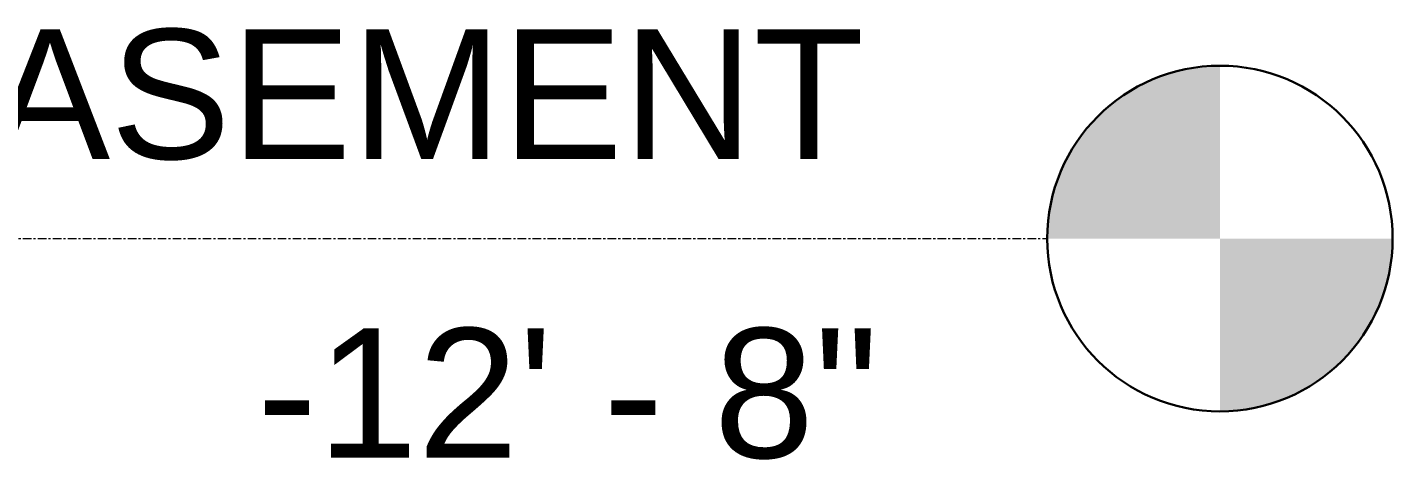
# Model space of a CAD drawing. Header units: inches. Extents: x 2619 to 6090, y -258 to 503.
# Drawn here: x 5903.1 to 5982.7, y -164.9 to -139.7 of the extents above; entities that cross this region are included whole.
import ezdxf

# ---------------------------------------------------------------- set-up
doc = ezdxf.new("R2010")
doc.units = ezdxf.units.IN
doc.header["$MEASUREMENT"] = 0
doc.linetypes.add('Grid Line 1_2_', pattern=[0.875, 0.5, -0.125, 0.125, -0.125])
doc.layers.add('A-FLOR-LEVL', color=51, linetype='Continuous', lineweight=9)
doc.styles.add('Arial_1', font='arial.ttf', dxfattribs={"height": 7.559055})

# ---------------------------------------------------------------- blocks, each defined once
blk = doc.blocks.new('Level - Extremo inicial de nivel - Círculo-11789-ELEVATION - RAMP - EAST WALL')
at = {"layer": 'A-FLOR-LEVL'}
h = blk.add_hatch(color=256, dxfattribs=at)
edge = h.paths.add_edge_path(flags=0)
edge.add_line((-2679.69, -152), (-2689.769, -152))
edge.add_arc((-2679.69, -152), 10.079, 90, 180, ccw=False)
edge.add_line((-2679.69, -141.921), (-2679.69, -152))
h = blk.add_hatch(color=256, dxfattribs=at)
edge = h.paths.add_edge_path(flags=0)
edge.add_line((-2679.69, -162.079), (-2679.69, -152))
edge.add_line((-2679.69, -152), (-2669.612, -152))
edge.add_arc((-2679.69, -152), 10.079, 270, 360, ccw=False)
at = {"layer": 'A-FLOR-LEVL', "lineweight": 30}
blk.add_circle((-2679.69, -152), 10.079, dxfattribs=at)

msp = doc.modelspace()

# ---------------------------------------------------------------- linework, layer by layer
at = {"layer": 'A-FLOR-LEVL', "linetype": 'Grid Line 1_2_'}
msp.add_line((4633.16337, -152), (5962.56679, -152), dxfattribs=at)

# ---------------------------------------------------------------- block references
at = {"layer": 'A-FLOR-LEVL', "lineweight": 30}
msp.add_blockref('Level - Extremo inicial de nivel - Círculo-11789-ELEVATION - RAMP - EAST WALL', (8652.33596, 0), dxfattribs=at)

# ---------------------------------------------------------------- texts
at = {"layer": 'A-FLOR-LEVL', "char_height": 7.559055, "attachment_point": 1, "style": 'Arial_1'}
for s, insert, width in [('BASEMENT', (5893.79838, -139.79499), 71.508), ('-12\' - 8"', (5916.44463, -157.22697), 44.642)]:
    msp.add_mtext(s, dxfattribs=dict(at, insert=insert, width=width))

doc.saveas('drawing.dxf')
